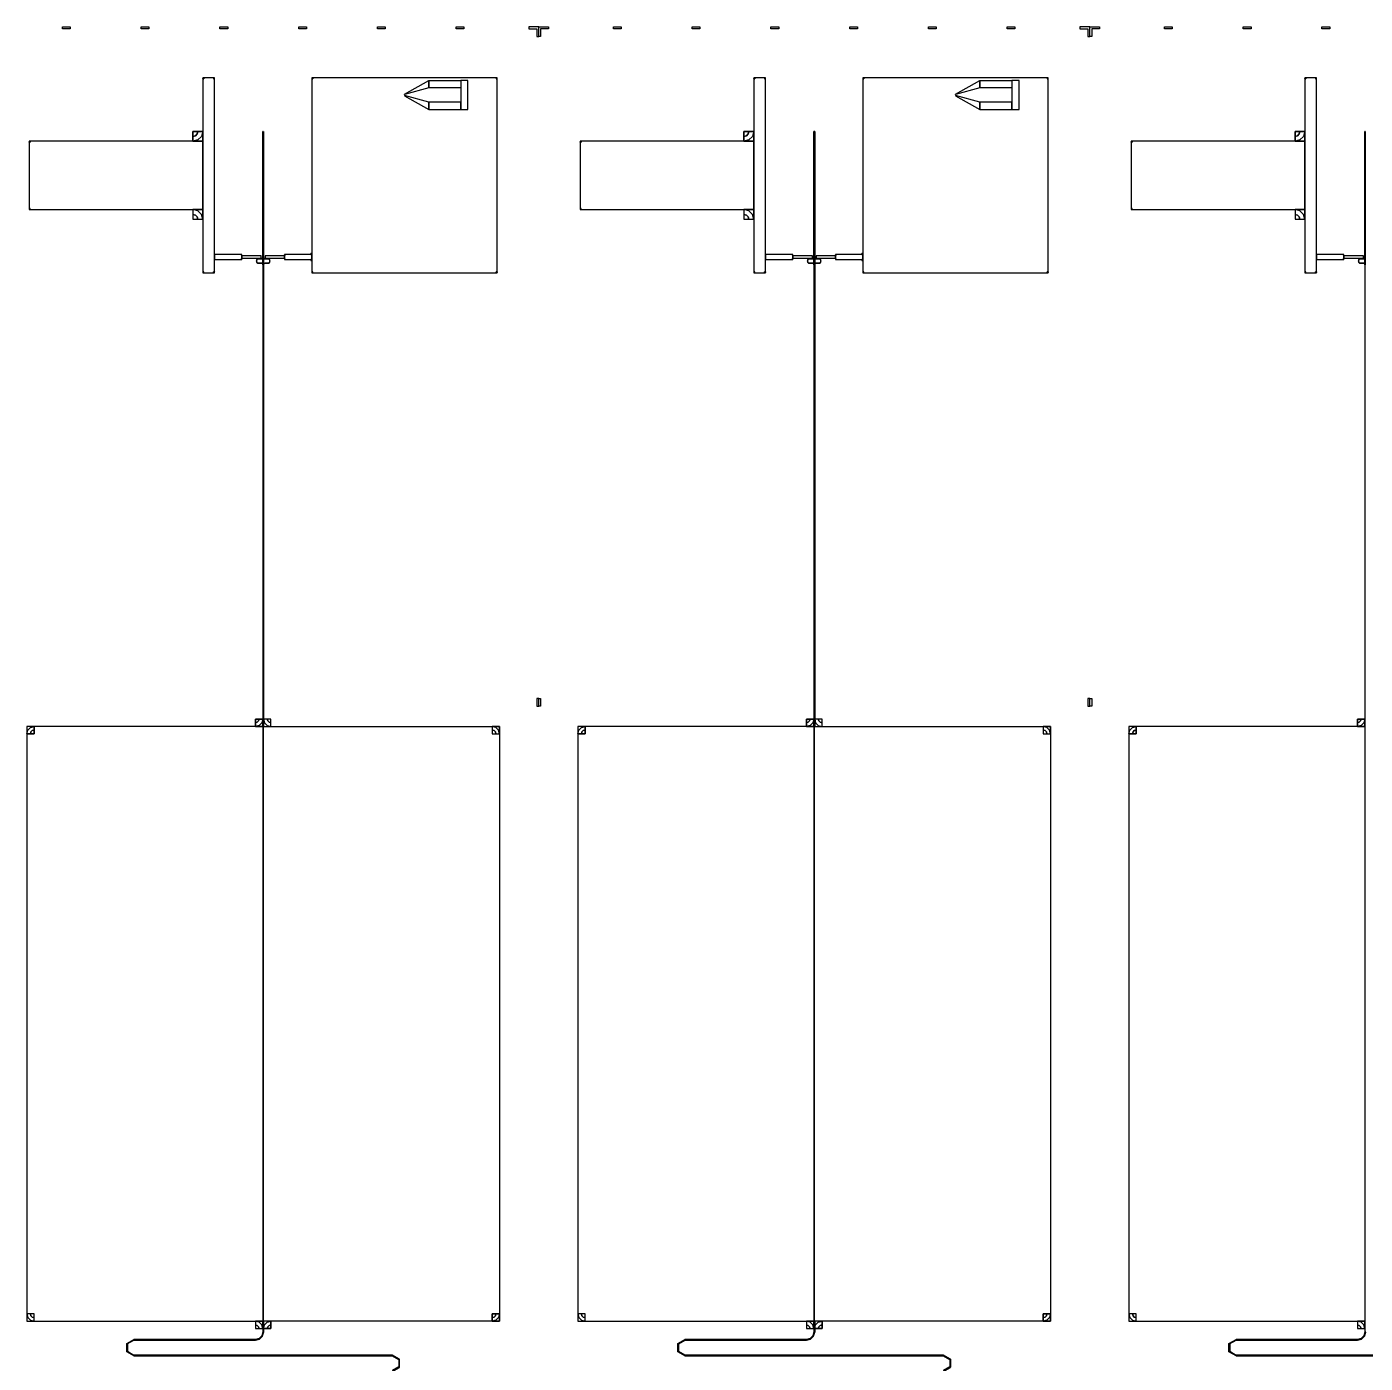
# Model space of a CAD drawing. Extents: x -50899 to 50899, y -48295 to 50898.
# Drawn here: x -13724 to 0, y 10544 to 24250 of the extents above; entities that cross this region are included whole.
import ezdxf

# ---------------------------------------------------------------- set-up
doc = ezdxf.new("R2010")
doc.units = 0

# ---------------------------------------------------------------- blocks, each defined once
blk = doc.blocks.new('C1E')
for points in [[(667, 48400), (747, 48400), (747, 48380), (667, 48380), (667, 48400)], [(1474, 48400), (1554, 48400), (1554, 48380), (1474, 48380), (1474, 48400)], [(2281, 48400), (2361, 48400), (2361, 48380), (2281, 48380), (2281, 48400)], [(3089, 48400), (3169, 48400), (3169, 48380), (3089, 48380), (3089, 48400)], [(3896, 48400), (3976, 48400), (3976, 48380), (3896, 48380), (3896, 48400)], [(4703, 48400), (4783, 48400), (4783, 48380), (4703, 48380), (4703, 48400)], [(5550, 48400), (5450, 48400), (5450, 48380), (5530, 48380), (5530, 48300), (5550, 48300), (5550, 48400)], [(2225, 47876), (2105, 47876), (2105, 45876), (2225, 45876), (2225, 47876)], [(2105, 47876), (2105, 47866), (2115, 47866), (2115, 47876), (2105, 47876)], [(2105, 47866), (2106, 47871), (2110, 47875), (2115, 47876), (2115, 47871), (2112, 47870), (2111, 47868), (2110, 47866), (2105, 47866)], [(2110, 47866), (2111, 47868), (2112, 47870), (2115, 47871), (2115, 47866), (2115, 47866), (2115, 47866), (2115, 47866), (2110, 47866)], [(2215, 47876), (2215, 47866), (2225, 47866), (2225, 47876), (2215, 47876)], [(2225, 47866), (2224, 47871), (2220, 47875), (2215, 47876), (2215, 47871), (2218, 47870), (2219, 47868), (2220, 47866), (2225, 47866)], [(2220, 47866), (2219, 47868), (2218, 47870), (2215, 47871), (2215, 47866), (2215, 47866), (2215, 47866), (2215, 47866), (2220, 47866)], [(3225, 45876), (5125, 45876), (5125, 47876), (3225, 47876), (3225, 45876)], [(3225, 47876), (3225, 47866), (3235, 47866), (3235, 47876), (3225, 47876)], [(3225, 47866), (3226, 47871), (3230, 47875), (3235, 47876), (3235, 47871), (3232, 47870), (3231, 47868), (3230, 47866), (3225, 47866)], [(3230, 47866), (3231, 47868), (3232, 47870), (3235, 47871), (3235, 47866), (3235, 47866), (3235, 47866), (3235, 47866), (3230, 47866)], [(4425, 47775), (4175, 47705), (4175, 47710), (4425, 47850), (4425, 47775)], [(4425, 47775), (4175, 47705), (4175, 47710), (4425, 47850), (4425, 47775)], [(4750, 47775), (4425, 47775), (4425, 47850), (4750, 47850), (4750, 47775)], [(4750, 47775), (4425, 47775), (4425, 47850), (4750, 47850), (4750, 47775)], [(4825, 47850), (4750, 47850), (4750, 47550), (4825, 47550), (4825, 47850)], [(4825, 47850), (4750, 47850), (4750, 47550), (4825, 47550), (4825, 47850)], [(5115, 47876), (5115, 47866), (5125, 47866), (5125, 47876), (5115, 47876)], [(5125, 47866), (5124, 47871), (5120, 47875), (5115, 47876), (5115, 47871), (5118, 47870), (5119, 47868), (5120, 47866), (5125, 47866)], [(5120, 47866), (5119, 47868), (5118, 47870), (5115, 47871), (5115, 47866), (5115, 47866), (5115, 47866), (5115, 47866), (5120, 47866)], [(4425, 47625), (4175, 47695), (4175, 47690), (4425, 47550), (4425, 47625)], [(4425, 47625), (4175, 47695), (4175, 47690), (4425, 47550), (4425, 47625)], [(4750, 47625), (4425, 47625), (4425, 47550), (4750, 47550), (4750, 47625)], [(4750, 47625), (4425, 47625), (4425, 47550), (4750, 47550), (4750, 47625)], [(2105, 47226), (325, 47226), (325, 46526), (2105, 46526), (2105, 47226)], [(325, 47226), (325, 47216), (335, 47216), (335, 47226), (325, 47226)], [(325, 47216), (326, 47221), (330, 47225), (335, 47226), (335, 47221), (332, 47220), (331, 47218), (330, 47216), (325, 47216)], [(330, 47216), (331, 47218), (332, 47220), (335, 47221), (335, 47216), (335, 47216), (335, 47216), (335, 47216), (330, 47216)], [(2105, 47226), (2105, 47326), (2005, 47326), (2005, 47226), (2105, 47226)], [(2105, 47326), (2092, 47276), (2055, 47239), (2005, 47226), (2005, 47276), (2030, 47283), (2048, 47301), (2055, 47326), (2105, 47326)], [(2055, 47326), (2048, 47301), (2030, 47283), (2005, 47276), (2005, 47326), (2005, 47326), (2005, 47326), (2005, 47326), (2055, 47326)], [(2724, 41225), (2724, 47325), (2721, 47325), (2721, 41225), (2724, 41225)], [(2724, 47325), (2724, 45960), (2721, 45960), (2721, 47325), (2724, 47325)], [(2727, 41225), (2727, 47325), (2730, 47325), (2730, 41225), (2727, 41225)], [(2727, 47325), (2727, 45960), (2730, 45960), (2730, 47325), (2727, 47325)], [(335, 46526), (335, 46536), (325, 46536), (325, 46526), (335, 46526)], [(325, 46536), (326, 46531), (330, 46527), (335, 46526), (335, 46531), (332, 46532), (331, 46534), (330, 46536), (325, 46536)], [(330, 46536), (331, 46534), (332, 46532), (335, 46531), (335, 46536), (335, 46536), (335, 46536), (335, 46536), (330, 46536)], [(2005, 46526), (2005, 46426), (2105, 46426), (2105, 46526), (2005, 46526)], [(2105, 46426), (2092, 46476), (2055, 46513), (2005, 46526), (2005, 46476), (2030, 46469), (2048, 46451), (2055, 46426), (2105, 46426)], [(2055, 46426), (2048, 46451), (2030, 46469), (2005, 46476), (2005, 46426), (2005, 46426), (2005, 46426), (2005, 46426), (2055, 46426)], [(2230, 46064), (2230, 46069), (2225, 46069), (2225, 46064), (2230, 46064)], [(2225, 46069), (2226, 46066), (2228, 46065), (2230, 46064), (2230, 46066), (2229, 46067), (2228, 46068), (2228, 46069), (2225, 46069)], [(2506, 46064), (2225, 46064), (2225, 46014), (2506, 46014), (2506, 46064)], [(2225, 46014), (2225, 46009), (2230, 46009), (2230, 46014), (2225, 46014)], [(2225, 46009), (2226, 46012), (2228, 46013), (2230, 46014), (2230, 46012), (2229, 46011), (2228, 46010), (2228, 46009), (2225, 46009)], [(2228, 46069), (2228, 46068), (2229, 46067), (2230, 46066), (2230, 46069), (2230, 46069), (2230, 46069), (2230, 46069), (2228, 46069)], [(2228, 46009), (2228, 46010), (2229, 46011), (2230, 46012), (2230, 46009), (2230, 46009), (2230, 46009), (2230, 46009), (2228, 46009)], [(2500, 46064), (2500, 46059), (2506, 46059), (2506, 46064), (2500, 46064)], [(2506, 46059), (2505, 46062), (2503, 46063), (2500, 46064), (2500, 46062), (2502, 46061), (2503, 46060), (2503, 46059), (2506, 46059)], [(2503, 46059), (2503, 46060), (2502, 46061), (2500, 46062), (2500, 46059), (2500, 46059), (2500, 46059), (2500, 46059), (2503, 46059)], [(2506, 46014), (2506, 46019), (2500, 46019), (2500, 46014), (2506, 46014)], [(2506, 46019), (2505, 46016), (2503, 46015), (2500, 46014), (2500, 46016), (2502, 46017), (2503, 46018), (2503, 46019), (2506, 46019)], [(2503, 46019), (2503, 46018), (2502, 46017), (2500, 46016), (2500, 46019), (2500, 46019), (2500, 46019), (2500, 46019), (2503, 46019)], [(2510, 46050), (2510, 46055), (2506, 46055), (2506, 46050), (2510, 46050)], [(2506, 46055), (2506, 46052), (2508, 46051), (2510, 46050), (2510, 46052), (2509, 46053), (2508, 46054), (2508, 46055), (2506, 46055)], [(2706, 46050), (2506, 46050), (2506, 46028), (2706, 46028), (2706, 46050)], [(2506, 46028), (2506, 46023), (2510, 46023), (2510, 46028), (2506, 46028)], [(2506, 46023), (2506, 46026), (2508, 46027), (2510, 46028), (2510, 46026), (2509, 46025), (2508, 46024), (2508, 46023), (2506, 46023)], [(2508, 46055), (2508, 46054), (2509, 46053), (2510, 46052), (2510, 46055), (2510, 46055), (2510, 46055), (2510, 46055), (2508, 46055)], [(2508, 46023), (2508, 46024), (2509, 46025), (2510, 46026), (2510, 46023), (2510, 46023), (2510, 46023), (2510, 46023), (2508, 46023)], [(2657, 46005), (2659, 46014), (2665, 46020), (2674, 46022), (2674, 46020), (2666, 46018), (2661, 46013), (2659, 46005), (2657, 46005)], [(2660, 45990), (2660, 46005), (2657, 46005), (2657, 45990), (2660, 45990)], [(2674, 45974), (2665, 45976), (2659, 45982), (2657, 45990), (2659, 45990), (2661, 45983), (2666, 45977), (2674, 45975), (2674, 45974)], [(2659, 46005), (2661, 46013), (2666, 46018), (2674, 46020), (2674, 46019), (2667, 46017), (2662, 46012), (2660, 46005), (2659, 46005)], [(2674, 45975), (2666, 45977), (2661, 45983), (2659, 45990), (2660, 45990), (2662, 45984), (2667, 45979), (2674, 45977), (2674, 45975)], [(2674, 46019), (2725, 46019), (2725, 46022), (2674, 46022), (2674, 46019)], [(2707, 45977), (2674, 45977), (2674, 45974), (2707, 45974), (2707, 45977)], [(2724, 45960), (2721, 45969), (2715, 45975), (2707, 45977), (2707, 45975), (2715, 45973), (2720, 45968), (2722, 45960), (2724, 45960)], [(2722, 45960), (2720, 45968), (2715, 45973), (2707, 45975), (2707, 45974), (2714, 45972), (2719, 45967), (2721, 45960), (2722, 45960)], [(2725, 46019), (2777, 46019), (2777, 46022), (2725, 46022), (2725, 46019)], [(2727, 45960), (2729, 45969), (2735, 45975), (2743, 45977), (2743, 45975), (2736, 45973), (2730, 45968), (2728, 45960), (2727, 45960)], [(2728, 45960), (2730, 45968), (2736, 45973), (2743, 45975), (2743, 45974), (2736, 45972), (2731, 45967), (2730, 45960), (2728, 45960)], [(2743, 45974), (2777, 45974), (2777, 45977), (2743, 45977), (2743, 45974)], [(2744, 46028), (2944, 46028), (2944, 46050), (2744, 46050), (2744, 46028)], [(2793, 46005), (2791, 46014), (2785, 46020), (2777, 46022), (2777, 46020), (2784, 46018), (2789, 46013), (2792, 46005), (2793, 46005)], [(2792, 46005), (2789, 46013), (2784, 46018), (2777, 46020), (2777, 46019), (2783, 46017), (2788, 46012), (2790, 46005), (2792, 46005)], [(2777, 45974), (2785, 45976), (2791, 45982), (2793, 45990), (2792, 45990), (2789, 45983), (2784, 45977), (2777, 45975), (2777, 45974)], [(2777, 45975), (2784, 45977), (2789, 45983), (2792, 45990), (2790, 45990), (2788, 45984), (2783, 45979), (2777, 45977), (2777, 45975)], [(2793, 45990), (2793, 46005), (2790, 46005), (2790, 45990), (2793, 45990)], [(2944, 46050), (2944, 46055), (2940, 46055), (2940, 46050), (2944, 46050)], [(2944, 46055), (2944, 46052), (2942, 46051), (2940, 46050), (2940, 46052), (2941, 46053), (2942, 46054), (2942, 46055), (2944, 46055)], [(2942, 46055), (2942, 46054), (2941, 46053), (2940, 46052), (2940, 46055), (2940, 46055), (2940, 46055), (2940, 46055), (2942, 46055)], [(2940, 46028), (2940, 46023), (2944, 46023), (2944, 46028), (2940, 46028)], [(2944, 46023), (2944, 46026), (2942, 46027), (2940, 46028), (2940, 46026), (2941, 46025), (2942, 46024), (2942, 46023), (2944, 46023)], [(2942, 46023), (2942, 46024), (2941, 46025), (2940, 46026), (2940, 46023), (2940, 46023), (2940, 46023), (2940, 46023), (2942, 46023)], [(2944, 46014), (3225, 46014), (3225, 46064), (2944, 46064), (2944, 46014)], [(2944, 46064), (2944, 46059), (2950, 46059), (2950, 46064), (2944, 46064)], [(2944, 46059), (2945, 46062), (2947, 46063), (2950, 46064), (2950, 46062), (2948, 46061), (2947, 46060), (2947, 46059), (2944, 46059)], [(2950, 46014), (2950, 46019), (2944, 46019), (2944, 46014), (2950, 46014)], [(2944, 46019), (2945, 46016), (2947, 46015), (2950, 46014), (2950, 46016), (2948, 46017), (2947, 46018), (2947, 46019), (2944, 46019)], [(2947, 46059), (2947, 46060), (2948, 46061), (2950, 46062), (2950, 46059), (2950, 46059), (2950, 46059), (2950, 46059), (2947, 46059)], [(2947, 46019), (2947, 46018), (2948, 46017), (2950, 46016), (2950, 46019), (2950, 46019), (2950, 46019), (2950, 46019), (2947, 46019)], [(3225, 46064), (3225, 46074), (3215, 46074), (3215, 46064), (3225, 46064)], [(3225, 46074), (3224, 46069), (3220, 46065), (3215, 46064), (3215, 46069), (3218, 46070), (3219, 46072), (3220, 46074), (3225, 46074)], [(3220, 46074), (3219, 46072), (3218, 46070), (3215, 46069), (3215, 46074), (3215, 46074), (3215, 46074), (3215, 46074), (3220, 46074)], [(3215, 46014), (3215, 46004), (3225, 46004), (3225, 46014), (3215, 46014)], [(3225, 46004), (3224, 46009), (3220, 46013), (3215, 46014), (3215, 46009), (3218, 46008), (3219, 46006), (3220, 46004), (3225, 46004)], [(3220, 46004), (3219, 46006), (3218, 46008), (3215, 46009), (3215, 46004), (3215, 46004), (3215, 46004), (3215, 46004), (3220, 46004)], [(2115, 45876), (2115, 45886), (2105, 45886), (2105, 45876), (2115, 45876)], [(2105, 45886), (2106, 45881), (2110, 45877), (2115, 45876), (2115, 45881), (2112, 45882), (2111, 45884), (2110, 45886), (2105, 45886)], [(2110, 45886), (2111, 45884), (2112, 45882), (2115, 45881), (2115, 45886), (2115, 45886), (2115, 45886), (2115, 45886), (2110, 45886)], [(2225, 45876), (2225, 45886), (2215, 45886), (2215, 45876), (2225, 45876)], [(2225, 45886), (2224, 45881), (2220, 45877), (2215, 45876), (2215, 45881), (2218, 45882), (2219, 45884), (2220, 45886), (2225, 45886)], [(2220, 45886), (2219, 45884), (2218, 45882), (2215, 45881), (2215, 45886), (2215, 45886), (2215, 45886), (2215, 45886), (2220, 45886)], [(3235, 45876), (3235, 45886), (3225, 45886), (3225, 45876), (3235, 45876)], [(3225, 45886), (3226, 45881), (3230, 45877), (3235, 45876), (3235, 45881), (3232, 45882), (3231, 45884), (3230, 45886), (3225, 45886)], [(3230, 45886), (3231, 45884), (3232, 45882), (3235, 45881), (3235, 45886), (3235, 45886), (3235, 45886), (3235, 45886), (3230, 45886)], [(5125, 45876), (5125, 45886), (5115, 45886), (5115, 45876), (5125, 45876)], [(5125, 45886), (5124, 45881), (5120, 45877), (5115, 45876), (5115, 45881), (5118, 45882), (5119, 45884), (5120, 45886), (5125, 45886)], [(5120, 45886), (5119, 45884), (5118, 45882), (5115, 45881), (5115, 45886), (5115, 45886), (5115, 45886), (5115, 45886), (5120, 45886)], [(5550, 41431), (5550, 41511), (5530, 41511), (5530, 41431), (5550, 41431)], [(2724, 35125), (2724, 41225), (301, 41225), (301, 35125), (2724, 35125)], [(301, 41225), (301, 41150), (376, 41150), (376, 41225), (301, 41225)], [(301, 41150), (311, 41187), (339, 41215), (376, 41225), (376, 41187), (357, 41182), (344, 41168), (339, 41150), (301, 41150)], [(339, 41150), (344, 41168), (357, 41182), (376, 41187), (376, 41150), (376, 41150), (376, 41150), (376, 41150), (339, 41150)], [(2721, 41225), (2721, 41300), (2646, 41300), (2646, 41225), (2721, 41225)], [(2721, 41300), (2710, 41262), (2683, 41235), (2646, 41225), (2646, 41262), (2664, 41267), (2678, 41281), (2683, 41300), (2721, 41300)], [(2683, 41300), (2678, 41281), (2664, 41267), (2646, 41262), (2646, 41300), (2646, 41300), (2646, 41300), (2646, 41300), (2683, 41300)], [(2727, 35125), (2727, 41225), (5149, 41225), (5149, 35125), (2727, 35125)], [(2805, 41225), (2805, 41300), (2730, 41300), (2730, 41225), (2805, 41225)], [(2730, 41300), (2740, 41262), (2767, 41235), (2805, 41225), (2805, 41262), (2786, 41267), (2772, 41281), (2767, 41300), (2730, 41300)], [(2767, 41300), (2772, 41281), (2786, 41267), (2805, 41262), (2805, 41300), (2805, 41300), (2805, 41300), (2805, 41300), (2767, 41300)], [(5074, 41225), (5074, 41150), (5149, 41150), (5149, 41225), (5074, 41225)], [(5149, 41150), (5139, 41187), (5112, 41215), (5074, 41225), (5074, 41187), (5093, 41182), (5106, 41168), (5112, 41150), (5149, 41150)], [(5112, 41150), (5106, 41168), (5093, 41182), (5074, 41187), (5074, 41150), (5074, 41150), (5074, 41150), (5074, 41150), (5112, 41150)], [(376, 35125), (376, 35200), (301, 35200), (301, 35125), (376, 35125)], [(301, 35200), (311, 35162), (339, 35135), (376, 35125), (376, 35162), (357, 35167), (344, 35181), (339, 35200), (301, 35200)], [(339, 35200), (344, 35181), (357, 35167), (376, 35162), (376, 35200), (376, 35200), (376, 35200), (376, 35200), (339, 35200)], [(5149, 35125), (5149, 35200), (5074, 35200), (5074, 35125), (5149, 35125)], [(5149, 35200), (5139, 35162), (5112, 35135), (5074, 35125), (5074, 35162), (5093, 35167), (5106, 35181), (5112, 35200), (5149, 35200)], [(5112, 35200), (5106, 35181), (5093, 35167), (5074, 35162), (5074, 35200), (5074, 35200), (5074, 35200), (5074, 35200), (5112, 35200)], [(2645, 34929), (2687, 34941), (2718, 34971), (2730, 35014), (2727, 35014), (2716, 34973), (2686, 34943), (2645, 34932), (2645, 34929)], [(2645, 34935), (2684, 34946), (2713, 34974), (2724, 35014), (2721, 35014), (2710, 34976), (2683, 34948), (2645, 34938), (2645, 34935)], [(2646, 35125), (2646, 35050), (2721, 35050), (2721, 35125), (2646, 35125)], [(2721, 35050), (2710, 35087), (2683, 35115), (2646, 35125), (2646, 35087), (2664, 35082), (2678, 35068), (2683, 35050), (2721, 35050)], [(2683, 35050), (2678, 35068), (2664, 35082), (2646, 35087), (2646, 35050), (2646, 35050), (2646, 35050), (2646, 35050), (2683, 35050)], [(2724, 35014), (2724, 35125), (2721, 35125), (2721, 35014), (2724, 35014)], [(2727, 35014), (2727, 35125), (2730, 35125), (2730, 35014), (2727, 35014)], [(2730, 35125), (2730, 35050), (2805, 35050), (2805, 35125), (2730, 35125)], [(2730, 35050), (2740, 35087), (2767, 35115), (2805, 35125), (2805, 35087), (2786, 35082), (2772, 35068), (2767, 35050), (2730, 35050)], [(2767, 35050), (2772, 35068), (2786, 35082), (2805, 35087), (2805, 35050), (2805, 35050), (2805, 35050), (2805, 35050), (2767, 35050)], [(1400, 34769), (1327, 34811), (1327, 34896), (1400, 34938), (1400, 34935), (1329, 34894), (1329, 34813), (1400, 34772), (1400, 34769)], [(1400, 34775), (1332, 34814), (1332, 34893), (1400, 34932), (1400, 34929), (1335, 34891), (1335, 34816), (1400, 34778), (1400, 34775)], [(1400, 34935), (2645, 34935), (2645, 34938), (1400, 34938), (1400, 34935)], [(1400, 34932), (2645, 34932), (2645, 34929), (1400, 34929), (1400, 34932)], [(4050, 34775), (1400, 34775), (1400, 34778), (4050, 34778), (4050, 34775)], [(4050, 34772), (1400, 34772), (1400, 34769), (4050, 34769), (4050, 34772)], [(4050, 34609), (4123, 34651), (4123, 34736), (4050, 34778), (4050, 34775), (4121, 34734), (4121, 34653), (4050, 34612), (4050, 34609)], [(4050, 34615), (4118, 34654), (4118, 34733), (4050, 34772), (4050, 34769), (4115, 34731), (4115, 34656), (4050, 34618), (4050, 34615)]]:
    blk.add_lwpolyline(points)
blk = doc.blocks.new('C1F')
for points in [[(-100, 48400), (0, 48400), (0, 48380), (-80, 48380), (-80, 48300), (-100, 48300), (-100, 48400)], [(667, 48400), (747, 48400), (747, 48380), (667, 48380), (667, 48400)], [(1474, 48400), (1554, 48400), (1554, 48380), (1474, 48380), (1474, 48400)], [(2281, 48400), (2361, 48400), (2361, 48380), (2281, 48380), (2281, 48400)], [(3089, 48400), (3169, 48400), (3169, 48380), (3089, 48380), (3089, 48400)], [(3896, 48400), (3976, 48400), (3976, 48380), (3896, 48380), (3896, 48400)], [(4703, 48400), (4783, 48400), (4783, 48380), (4703, 48380), (4703, 48400)], [(5550, 48400), (5450, 48400), (5450, 48380), (5530, 48380), (5530, 48300), (5550, 48300), (5550, 48400)], [(2225, 47876), (2105, 47876), (2105, 45876), (2225, 45876), (2225, 47876)], [(2105, 47876), (2105, 47866), (2115, 47866), (2115, 47876), (2105, 47876)], [(2105, 47866), (2106, 47871), (2110, 47875), (2115, 47876), (2115, 47871), (2112, 47870), (2111, 47868), (2110, 47866), (2105, 47866)], [(2110, 47866), (2111, 47868), (2112, 47870), (2115, 47871), (2115, 47866), (2115, 47866), (2115, 47866), (2115, 47866), (2110, 47866)], [(2215, 47876), (2215, 47866), (2225, 47866), (2225, 47876), (2215, 47876)], [(2225, 47866), (2224, 47871), (2220, 47875), (2215, 47876), (2215, 47871), (2218, 47870), (2219, 47868), (2220, 47866), (2225, 47866)], [(2220, 47866), (2219, 47868), (2218, 47870), (2215, 47871), (2215, 47866), (2215, 47866), (2215, 47866), (2215, 47866), (2220, 47866)], [(3225, 45876), (5125, 45876), (5125, 47876), (3225, 47876), (3225, 45876)], [(3225, 47876), (3225, 47866), (3235, 47866), (3235, 47876), (3225, 47876)], [(3225, 47866), (3226, 47871), (3230, 47875), (3235, 47876), (3235, 47871), (3232, 47870), (3231, 47868), (3230, 47866), (3225, 47866)], [(3230, 47866), (3231, 47868), (3232, 47870), (3235, 47871), (3235, 47866), (3235, 47866), (3235, 47866), (3235, 47866), (3230, 47866)], [(4425, 47775), (4175, 47705), (4175, 47710), (4425, 47850), (4425, 47775)], [(4425, 47775), (4175, 47705), (4175, 47710), (4425, 47850), (4425, 47775)], [(4750, 47775), (4425, 47775), (4425, 47850), (4750, 47850), (4750, 47775)], [(4750, 47775), (4425, 47775), (4425, 47850), (4750, 47850), (4750, 47775)], [(4825, 47850), (4750, 47850), (4750, 47550), (4825, 47550), (4825, 47850)], [(4825, 47850), (4750, 47850), (4750, 47550), (4825, 47550), (4825, 47850)], [(5115, 47876), (5115, 47866), (5125, 47866), (5125, 47876), (5115, 47876)], [(5125, 47866), (5124, 47871), (5120, 47875), (5115, 47876), (5115, 47871), (5118, 47870), (5119, 47868), (5120, 47866), (5125, 47866)], [(5120, 47866), (5119, 47868), (5118, 47870), (5115, 47871), (5115, 47866), (5115, 47866), (5115, 47866), (5115, 47866), (5120, 47866)], [(4425, 47625), (4175, 47695), (4175, 47690), (4425, 47550), (4425, 47625)], [(4425, 47625), (4175, 47695), (4175, 47690), (4425, 47550), (4425, 47625)], [(4750, 47625), (4425, 47625), (4425, 47550), (4750, 47550), (4750, 47625)], [(4750, 47625), (4425, 47625), (4425, 47550), (4750, 47550), (4750, 47625)], [(2105, 47226), (325, 47226), (325, 46526), (2105, 46526), (2105, 47226)], [(325, 47226), (325, 47216), (335, 47216), (335, 47226), (325, 47226)], [(325, 47216), (326, 47221), (330, 47225), (335, 47226), (335, 47221), (332, 47220), (331, 47218), (330, 47216), (325, 47216)], [(330, 47216), (331, 47218), (332, 47220), (335, 47221), (335, 47216), (335, 47216), (335, 47216), (335, 47216), (330, 47216)], [(2105, 47226), (2105, 47326), (2005, 47326), (2005, 47226), (2105, 47226)], [(2105, 47326), (2092, 47276), (2055, 47239), (2005, 47226), (2005, 47276), (2030, 47283), (2048, 47301), (2055, 47326), (2105, 47326)], [(2055, 47326), (2048, 47301), (2030, 47283), (2005, 47276), (2005, 47326), (2005, 47326), (2005, 47326), (2005, 47326), (2055, 47326)], [(2724, 41225), (2724, 47325), (2721, 47325), (2721, 41225), (2724, 41225)], [(2724, 47325), (2724, 45960), (2721, 45960), (2721, 47325), (2724, 47325)], [(2727, 41225), (2727, 47325), (2730, 47325), (2730, 41225), (2727, 41225)], [(2727, 47325), (2727, 45960), (2730, 45960), (2730, 47325), (2727, 47325)], [(335, 46526), (335, 46536), (325, 46536), (325, 46526), (335, 46526)], [(325, 46536), (326, 46531), (330, 46527), (335, 46526), (335, 46531), (332, 46532), (331, 46534), (330, 46536), (325, 46536)], [(330, 46536), (331, 46534), (332, 46532), (335, 46531), (335, 46536), (335, 46536), (335, 46536), (335, 46536), (330, 46536)], [(2005, 46526), (2005, 46426), (2105, 46426), (2105, 46526), (2005, 46526)], [(2105, 46426), (2092, 46476), (2055, 46513), (2005, 46526), (2005, 46476), (2030, 46469), (2048, 46451), (2055, 46426), (2105, 46426)], [(2055, 46426), (2048, 46451), (2030, 46469), (2005, 46476), (2005, 46426), (2005, 46426), (2005, 46426), (2005, 46426), (2055, 46426)], [(2230, 46064), (2230, 46069), (2225, 46069), (2225, 46064), (2230, 46064)], [(2225, 46069), (2226, 46066), (2228, 46065), (2230, 46064), (2230, 46066), (2229, 46067), (2228, 46068), (2228, 46069), (2225, 46069)], [(2506, 46064), (2225, 46064), (2225, 46014), (2506, 46014), (2506, 46064)], [(2225, 46014), (2225, 46009), (2230, 46009), (2230, 46014), (2225, 46014)], [(2225, 46009), (2226, 46012), (2228, 46013), (2230, 46014), (2230, 46012), (2229, 46011), (2228, 46010), (2228, 46009), (2225, 46009)], [(2228, 46069), (2228, 46068), (2229, 46067), (2230, 46066), (2230, 46069), (2230, 46069), (2230, 46069), (2230, 46069), (2228, 46069)], [(2228, 46009), (2228, 46010), (2229, 46011), (2230, 46012), (2230, 46009), (2230, 46009), (2230, 46009), (2230, 46009), (2228, 46009)], [(2500, 46064), (2500, 46059), (2506, 46059), (2506, 46064), (2500, 46064)], [(2506, 46059), (2505, 46062), (2503, 46063), (2500, 46064), (2500, 46062), (2502, 46061), (2503, 46060), (2503, 46059), (2506, 46059)], [(2503, 46059), (2503, 46060), (2502, 46061), (2500, 46062), (2500, 46059), (2500, 46059), (2500, 46059), (2500, 46059), (2503, 46059)], [(2506, 46014), (2506, 46019), (2500, 46019), (2500, 46014), (2506, 46014)], [(2506, 46019), (2505, 46016), (2503, 46015), (2500, 46014), (2500, 46016), (2502, 46017), (2503, 46018), (2503, 46019), (2506, 46019)], [(2503, 46019), (2503, 46018), (2502, 46017), (2500, 46016), (2500, 46019), (2500, 46019), (2500, 46019), (2500, 46019), (2503, 46019)], [(2510, 46050), (2510, 46055), (2506, 46055), (2506, 46050), (2510, 46050)], [(2506, 46055), (2506, 46052), (2508, 46051), (2510, 46050), (2510, 46052), (2509, 46053), (2508, 46054), (2508, 46055), (2506, 46055)], [(2706, 46050), (2506, 46050), (2506, 46028), (2706, 46028), (2706, 46050)], [(2506, 46028), (2506, 46023), (2510, 46023), (2510, 46028), (2506, 46028)], [(2506, 46023), (2506, 46026), (2508, 46027), (2510, 46028), (2510, 46026), (2509, 46025), (2508, 46024), (2508, 46023), (2506, 46023)], [(2508, 46055), (2508, 46054), (2509, 46053), (2510, 46052), (2510, 46055), (2510, 46055), (2510, 46055), (2510, 46055), (2508, 46055)], [(2508, 46023), (2508, 46024), (2509, 46025), (2510, 46026), (2510, 46023), (2510, 46023), (2510, 46023), (2510, 46023), (2508, 46023)], [(2657, 46005), (2659, 46014), (2665, 46020), (2674, 46022), (2674, 46020), (2666, 46018), (2661, 46013), (2659, 46005), (2657, 46005)], [(2660, 45990), (2660, 46005), (2657, 46005), (2657, 45990), (2660, 45990)], [(2674, 45974), (2665, 45976), (2659, 45982), (2657, 45990), (2659, 45990), (2661, 45983), (2666, 45977), (2674, 45975), (2674, 45974)], [(2659, 46005), (2661, 46013), (2666, 46018), (2674, 46020), (2674, 46019), (2667, 46017), (2662, 46012), (2660, 46005), (2659, 46005)], [(2674, 45975), (2666, 45977), (2661, 45983), (2659, 45990), (2660, 45990), (2662, 45984), (2667, 45979), (2674, 45977), (2674, 45975)], [(2674, 46019), (2725, 46019), (2725, 46022), (2674, 46022), (2674, 46019)], [(2707, 45977), (2674, 45977), (2674, 45974), (2707, 45974), (2707, 45977)], [(2724, 45960), (2721, 45969), (2715, 45975), (2707, 45977), (2707, 45975), (2715, 45973), (2720, 45968), (2722, 45960), (2724, 45960)], [(2722, 45960), (2720, 45968), (2715, 45973), (2707, 45975), (2707, 45974), (2714, 45972), (2719, 45967), (2721, 45960), (2722, 45960)], [(2725, 46019), (2777, 46019), (2777, 46022), (2725, 46022), (2725, 46019)], [(2727, 45960), (2729, 45969), (2735, 45975), (2743, 45977), (2743, 45975), (2736, 45973), (2730, 45968), (2728, 45960), (2727, 45960)], [(2728, 45960), (2730, 45968), (2736, 45973), (2743, 45975), (2743, 45974), (2736, 45972), (2731, 45967), (2730, 45960), (2728, 45960)], [(2743, 45974), (2777, 45974), (2777, 45977), (2743, 45977), (2743, 45974)], [(2744, 46028), (2944, 46028), (2944, 46050), (2744, 46050), (2744, 46028)], [(2793, 46005), (2791, 46014), (2785, 46020), (2777, 46022), (2777, 46020), (2784, 46018), (2789, 46013), (2792, 46005), (2793, 46005)], [(2792, 46005), (2789, 46013), (2784, 46018), (2777, 46020), (2777, 46019), (2783, 46017), (2788, 46012), (2790, 46005), (2792, 46005)], [(2777, 45974), (2785, 45976), (2791, 45982), (2793, 45990), (2792, 45990), (2789, 45983), (2784, 45977), (2777, 45975), (2777, 45974)], [(2777, 45975), (2784, 45977), (2789, 45983), (2792, 45990), (2790, 45990), (2788, 45984), (2783, 45979), (2777, 45977), (2777, 45975)], [(2793, 45990), (2793, 46005), (2790, 46005), (2790, 45990), (2793, 45990)], [(2944, 46050), (2944, 46055), (2940, 46055), (2940, 46050), (2944, 46050)], [(2944, 46055), (2944, 46052), (2942, 46051), (2940, 46050), (2940, 46052), (2941, 46053), (2942, 46054), (2942, 46055), (2944, 46055)], [(2942, 46055), (2942, 46054), (2941, 46053), (2940, 46052), (2940, 46055), (2940, 46055), (2940, 46055), (2940, 46055), (2942, 46055)], [(2940, 46028), (2940, 46023), (2944, 46023), (2944, 46028), (2940, 46028)], [(2944, 46023), (2944, 46026), (2942, 46027), (2940, 46028), (2940, 46026), (2941, 46025), (2942, 46024), (2942, 46023), (2944, 46023)], [(2942, 46023), (2942, 46024), (2941, 46025), (2940, 46026), (2940, 46023), (2940, 46023), (2940, 46023), (2940, 46023), (2942, 46023)], [(2944, 46014), (3225, 46014), (3225, 46064), (2944, 46064), (2944, 46014)], [(2944, 46064), (2944, 46059), (2950, 46059), (2950, 46064), (2944, 46064)], [(2944, 46059), (2945, 46062), (2947, 46063), (2950, 46064), (2950, 46062), (2948, 46061), (2947, 46060), (2947, 46059), (2944, 46059)], [(2950, 46014), (2950, 46019), (2944, 46019), (2944, 46014), (2950, 46014)], [(2944, 46019), (2945, 46016), (2947, 46015), (2950, 46014), (2950, 46016), (2948, 46017), (2947, 46018), (2947, 46019), (2944, 46019)], [(2947, 46059), (2947, 46060), (2948, 46061), (2950, 46062), (2950, 46059), (2950, 46059), (2950, 46059), (2950, 46059), (2947, 46059)], [(2947, 46019), (2947, 46018), (2948, 46017), (2950, 46016), (2950, 46019), (2950, 46019), (2950, 46019), (2950, 46019), (2947, 46019)], [(3225, 46064), (3225, 46074), (3215, 46074), (3215, 46064), (3225, 46064)], [(3225, 46074), (3224, 46069), (3220, 46065), (3215, 46064), (3215, 46069), (3218, 46070), (3219, 46072), (3220, 46074), (3225, 46074)], [(3220, 46074), (3219, 46072), (3218, 46070), (3215, 46069), (3215, 46074), (3215, 46074), (3215, 46074), (3215, 46074), (3220, 46074)], [(3215, 46014), (3215, 46004), (3225, 46004), (3225, 46014), (3215, 46014)], [(3225, 46004), (3224, 46009), (3220, 46013), (3215, 46014), (3215, 46009), (3218, 46008), (3219, 46006), (3220, 46004), (3225, 46004)], [(3220, 46004), (3219, 46006), (3218, 46008), (3215, 46009), (3215, 46004), (3215, 46004), (3215, 46004), (3215, 46004), (3220, 46004)], [(2115, 45876), (2115, 45886), (2105, 45886), (2105, 45876), (2115, 45876)], [(2105, 45886), (2106, 45881), (2110, 45877), (2115, 45876), (2115, 45881), (2112, 45882), (2111, 45884), (2110, 45886), (2105, 45886)], [(2110, 45886), (2111, 45884), (2112, 45882), (2115, 45881), (2115, 45886), (2115, 45886), (2115, 45886), (2115, 45886), (2110, 45886)], [(2225, 45876), (2225, 45886), (2215, 45886), (2215, 45876), (2225, 45876)], [(2225, 45886), (2224, 45881), (2220, 45877), (2215, 45876), (2215, 45881), (2218, 45882), (2219, 45884), (2220, 45886), (2225, 45886)], [(2220, 45886), (2219, 45884), (2218, 45882), (2215, 45881), (2215, 45886), (2215, 45886), (2215, 45886), (2215, 45886), (2220, 45886)], [(3235, 45876), (3235, 45886), (3225, 45886), (3225, 45876), (3235, 45876)], [(3225, 45886), (3226, 45881), (3230, 45877), (3235, 45876), (3235, 45881), (3232, 45882), (3231, 45884), (3230, 45886), (3225, 45886)], [(3230, 45886), (3231, 45884), (3232, 45882), (3235, 45881), (3235, 45886), (3235, 45886), (3235, 45886), (3235, 45886), (3230, 45886)], [(5125, 45876), (5125, 45886), (5115, 45886), (5115, 45876), (5125, 45876)], [(5125, 45886), (5124, 45881), (5120, 45877), (5115, 45876), (5115, 45881), (5118, 45882), (5119, 45884), (5120, 45886), (5125, 45886)], [(5120, 45886), (5119, 45884), (5118, 45882), (5115, 45881), (5115, 45886), (5115, 45886), (5115, 45886), (5115, 45886), (5120, 45886)], [(-100, 41431), (-100, 41511), (-80, 41511), (-80, 41431), (-100, 41431)], [(5550, 41431), (5550, 41511), (5530, 41511), (5530, 41431), (5550, 41431)], [(2724, 35125), (2724, 41225), (301, 41225), (301, 35125), (2724, 35125)], [(301, 41225), (301, 41150), (376, 41150), (376, 41225), (301, 41225)], [(301, 41150), (311, 41187), (339, 41215), (376, 41225), (376, 41187), (357, 41182), (344, 41168), (339, 41150), (301, 41150)], [(339, 41150), (344, 41168), (357, 41182), (376, 41187), (376, 41150), (376, 41150), (376, 41150), (376, 41150), (339, 41150)], [(2721, 41225), (2721, 41300), (2646, 41300), (2646, 41225), (2721, 41225)], [(2721, 41300), (2710, 41262), (2683, 41235), (2646, 41225), (2646, 41262), (2664, 41267), (2678, 41281), (2683, 41300), (2721, 41300)], [(2683, 41300), (2678, 41281), (2664, 41267), (2646, 41262), (2646, 41300), (2646, 41300), (2646, 41300), (2646, 41300), (2683, 41300)], [(2727, 35125), (2727, 41225), (5149, 41225), (5149, 35125), (2727, 35125)], [(2805, 41225), (2805, 41300), (2730, 41300), (2730, 41225), (2805, 41225)], [(2730, 41300), (2740, 41262), (2767, 41235), (2805, 41225), (2805, 41262), (2786, 41267), (2772, 41281), (2767, 41300), (2730, 41300)], [(2767, 41300), (2772, 41281), (2786, 41267), (2805, 41262), (2805, 41300), (2805, 41300), (2805, 41300), (2805, 41300), (2767, 41300)], [(5074, 41225), (5074, 41150), (5149, 41150), (5149, 41225), (5074, 41225)], [(5149, 41150), (5139, 41187), (5112, 41215), (5074, 41225), (5074, 41187), (5093, 41182), (5106, 41168), (5112, 41150), (5149, 41150)], [(5112, 41150), (5106, 41168), (5093, 41182), (5074, 41187), (5074, 41150), (5074, 41150), (5074, 41150), (5074, 41150), (5112, 41150)], [(376, 35125), (376, 35200), (301, 35200), (301, 35125), (376, 35125)], [(301, 35200), (311, 35162), (339, 35135), (376, 35125), (376, 35162), (357, 35167), (344, 35181), (339, 35200), (301, 35200)], [(339, 35200), (344, 35181), (357, 35167), (376, 35162), (376, 35200), (376, 35200), (376, 35200), (376, 35200), (339, 35200)], [(5149, 35125), (5149, 35200), (5074, 35200), (5074, 35125), (5149, 35125)], [(5149, 35200), (5139, 35162), (5112, 35135), (5074, 35125), (5074, 35162), (5093, 35167), (5106, 35181), (5112, 35200), (5149, 35200)], [(5112, 35200), (5106, 35181), (5093, 35167), (5074, 35162), (5074, 35200), (5074, 35200), (5074, 35200), (5074, 35200), (5112, 35200)], [(2645, 34929), (2687, 34941), (2718, 34971), (2730, 35014), (2727, 35014), (2716, 34973), (2686, 34943), (2645, 34932), (2645, 34929)], [(2645, 34935), (2684, 34946), (2713, 34974), (2724, 35014), (2721, 35014), (2710, 34976), (2683, 34948), (2645, 34938), (2645, 34935)], [(2646, 35125), (2646, 35050), (2721, 35050), (2721, 35125), (2646, 35125)], [(2721, 35050), (2710, 35087), (2683, 35115), (2646, 35125), (2646, 35087), (2664, 35082), (2678, 35068), (2683, 35050), (2721, 35050)], [(2683, 35050), (2678, 35068), (2664, 35082), (2646, 35087), (2646, 35050), (2646, 35050), (2646, 35050), (2646, 35050), (2683, 35050)], [(2724, 35014), (2724, 35125), (2721, 35125), (2721, 35014), (2724, 35014)], [(2727, 35014), (2727, 35125), (2730, 35125), (2730, 35014), (2727, 35014)], [(2730, 35125), (2730, 35050), (2805, 35050), (2805, 35125), (2730, 35125)], [(2730, 35050), (2740, 35087), (2767, 35115), (2805, 35125), (2805, 35087), (2786, 35082), (2772, 35068), (2767, 35050), (2730, 35050)], [(2767, 35050), (2772, 35068), (2786, 35082), (2805, 35087), (2805, 35050), (2805, 35050), (2805, 35050), (2805, 35050), (2767, 35050)], [(1400, 34769), (1327, 34811), (1327, 34896), (1400, 34938), (1400, 34935), (1329, 34894), (1329, 34813), (1400, 34772), (1400, 34769)], [(1400, 34775), (1332, 34814), (1332, 34893), (1400, 34932), (1400, 34929), (1335, 34891), (1335, 34816), (1400, 34778), (1400, 34775)], [(1400, 34935), (2645, 34935), (2645, 34938), (1400, 34938), (1400, 34935)], [(1400, 34932), (2645, 34932), (2645, 34929), (1400, 34929), (1400, 34932)], [(4050, 34775), (1400, 34775), (1400, 34778), (4050, 34778), (4050, 34775)], [(4050, 34772), (1400, 34772), (1400, 34769), (4050, 34769), (4050, 34772)], [(4050, 34609), (4123, 34651), (4123, 34736), (4050, 34778), (4050, 34775), (4121, 34734), (4121, 34653), (4050, 34612), (4050, 34609)], [(4050, 34615), (4118, 34654), (4118, 34733), (4050, 34772), (4050, 34769), (4115, 34731), (4115, 34656), (4050, 34618), (4050, 34615)]]:
    blk.add_lwpolyline(points)
blk = doc.blocks.new('C1G')
for points in [[(-100, 48400), (0, 48400), (0, 48380), (-80, 48380), (-80, 48300), (-100, 48300), (-100, 48400)], [(667, 48400), (747, 48400), (747, 48380), (667, 48380), (667, 48400)], [(1474, 48400), (1554, 48400), (1554, 48380), (1474, 48380), (1474, 48400)], [(2281, 48400), (2361, 48400), (2361, 48380), (2281, 48380), (2281, 48400)], [(2225, 47876), (2105, 47876), (2105, 45876), (2225, 45876), (2225, 47876)], [(2105, 47876), (2105, 47866), (2115, 47866), (2115, 47876), (2105, 47876)], [(2105, 47866), (2106, 47871), (2110, 47875), (2115, 47876), (2115, 47871), (2112, 47870), (2111, 47868), (2110, 47866), (2105, 47866)], [(2110, 47866), (2111, 47868), (2112, 47870), (2115, 47871), (2115, 47866), (2115, 47866), (2115, 47866), (2115, 47866), (2110, 47866)], [(2215, 47876), (2215, 47866), (2225, 47866), (2225, 47876), (2215, 47876)], [(2225, 47866), (2224, 47871), (2220, 47875), (2215, 47876), (2215, 47871), (2218, 47870), (2219, 47868), (2220, 47866), (2225, 47866)], [(2220, 47866), (2219, 47868), (2218, 47870), (2215, 47871), (2215, 47866), (2215, 47866), (2215, 47866), (2215, 47866), (2220, 47866)], [(2105, 47226), (325, 47226), (325, 46526), (2105, 46526), (2105, 47226)], [(325, 47226), (325, 47216), (335, 47216), (335, 47226), (325, 47226)], [(325, 47216), (326, 47221), (330, 47225), (335, 47226), (335, 47221), (332, 47220), (331, 47218), (330, 47216), (325, 47216)], [(330, 47216), (331, 47218), (332, 47220), (335, 47221), (335, 47216), (335, 47216), (335, 47216), (335, 47216), (330, 47216)], [(2105, 47226), (2105, 47326), (2005, 47326), (2005, 47226), (2105, 47226)], [(2105, 47326), (2092, 47276), (2055, 47239), (2005, 47226), (2005, 47276), (2030, 47283), (2048, 47301), (2055, 47326), (2105, 47326)], [(2055, 47326), (2048, 47301), (2030, 47283), (2005, 47276), (2005, 47326), (2005, 47326), (2005, 47326), (2005, 47326), (2055, 47326)], [(2724, 41225), (2724, 47325), (2721, 47325), (2721, 41225), (2724, 41225)], [(2724, 47325), (2724, 45960), (2721, 45960), (2721, 47325), (2724, 47325)], [(335, 46526), (335, 46536), (325, 46536), (325, 46526), (335, 46526)], [(325, 46536), (326, 46531), (330, 46527), (335, 46526), (335, 46531), (332, 46532), (331, 46534), (330, 46536), (325, 46536)], [(330, 46536), (331, 46534), (332, 46532), (335, 46531), (335, 46536), (335, 46536), (335, 46536), (335, 46536), (330, 46536)], [(2005, 46526), (2005, 46426), (2105, 46426), (2105, 46526), (2005, 46526)], [(2105, 46426), (2092, 46476), (2055, 46513), (2005, 46526), (2005, 46476), (2030, 46469), (2048, 46451), (2055, 46426), (2105, 46426)], [(2055, 46426), (2048, 46451), (2030, 46469), (2005, 46476), (2005, 46426), (2005, 46426), (2005, 46426), (2005, 46426), (2055, 46426)], [(2230, 46064), (2230, 46069), (2225, 46069), (2225, 46064), (2230, 46064)], [(2225, 46069), (2226, 46066), (2228, 46065), (2230, 46064), (2230, 46066), (2229, 46067), (2228, 46068), (2228, 46069), (2225, 46069)], [(2506, 46064), (2225, 46064), (2225, 46014), (2506, 46014), (2506, 46064)], [(2225, 46014), (2225, 46009), (2230, 46009), (2230, 46014), (2225, 46014)], [(2225, 46009), (2226, 46012), (2228, 46013), (2230, 46014), (2230, 46012), (2229, 46011), (2228, 46010), (2228, 46009), (2225, 46009)], [(2228, 46069), (2228, 46068), (2229, 46067), (2230, 46066), (2230, 46069), (2230, 46069), (2230, 46069), (2230, 46069), (2228, 46069)], [(2228, 46009), (2228, 46010), (2229, 46011), (2230, 46012), (2230, 46009), (2230, 46009), (2230, 46009), (2230, 46009), (2228, 46009)], [(2500, 46064), (2500, 46059), (2506, 46059), (2506, 46064), (2500, 46064)], [(2506, 46059), (2505, 46062), (2503, 46063), (2500, 46064), (2500, 46062), (2502, 46061), (2503, 46060), (2503, 46059), (2506, 46059)], [(2503, 46059), (2503, 46060), (2502, 46061), (2500, 46062), (2500, 46059), (2500, 46059), (2500, 46059), (2500, 46059), (2503, 46059)], [(2506, 46014), (2506, 46019), (2500, 46019), (2500, 46014), (2506, 46014)], [(2506, 46019), (2505, 46016), (2503, 46015), (2500, 46014), (2500, 46016), (2502, 46017), (2503, 46018), (2503, 46019), (2506, 46019)], [(2503, 46019), (2503, 46018), (2502, 46017), (2500, 46016), (2500, 46019), (2500, 46019), (2500, 46019), (2500, 46019), (2503, 46019)], [(2510, 46050), (2510, 46055), (2506, 46055), (2506, 46050), (2510, 46050)], [(2506, 46055), (2506, 46052), (2508, 46051), (2510, 46050), (2510, 46052), (2509, 46053), (2508, 46054), (2508, 46055), (2506, 46055)], [(2706, 46050), (2506, 46050), (2506, 46028), (2706, 46028), (2706, 46050)], [(2506, 46028), (2506, 46023), (2510, 46023), (2510, 46028), (2506, 46028)], [(2506, 46023), (2506, 46026), (2508, 46027), (2510, 46028), (2510, 46026), (2509, 46025), (2508, 46024), (2508, 46023), (2506, 46023)], [(2508, 46055), (2508, 46054), (2509, 46053), (2510, 46052), (2510, 46055), (2510, 46055), (2510, 46055), (2510, 46055), (2508, 46055)], [(2508, 46023), (2508, 46024), (2509, 46025), (2510, 46026), (2510, 46023), (2510, 46023), (2510, 46023), (2510, 46023), (2508, 46023)], [(2657, 46005), (2659, 46014), (2665, 46020), (2674, 46022), (2674, 46020), (2666, 46018), (2661, 46013), (2659, 46005), (2657, 46005)], [(2660, 45990), (2660, 46005), (2657, 46005), (2657, 45990), (2660, 45990)], [(2674, 45974), (2665, 45976), (2659, 45982), (2657, 45990), (2659, 45990), (2661, 45983), (2666, 45977), (2674, 45975), (2674, 45974)], [(2659, 46005), (2661, 46013), (2666, 46018), (2674, 46020), (2674, 46019), (2667, 46017), (2662, 46012), (2660, 46005), (2659, 46005)], [(2674, 45975), (2666, 45977), (2661, 45983), (2659, 45990), (2660, 45990), (2662, 45984), (2667, 45979), (2674, 45977), (2674, 45975)], [(2674, 46019), (2725, 46019), (2725, 46022), (2674, 46022), (2674, 46019)], [(2707, 45977), (2674, 45977), (2674, 45974), (2707, 45974), (2707, 45977)], [(2724, 45960), (2721, 45969), (2715, 45975), (2707, 45977), (2707, 45975), (2715, 45973), (2720, 45968), (2722, 45960), (2724, 45960)], [(2722, 45960), (2720, 45968), (2715, 45973), (2707, 45975), (2707, 45974), (2714, 45972), (2719, 45967), (2721, 45960), (2722, 45960)], [(2115, 45876), (2115, 45886), (2105, 45886), (2105, 45876), (2115, 45876)], [(2105, 45886), (2106, 45881), (2110, 45877), (2115, 45876), (2115, 45881), (2112, 45882), (2111, 45884), (2110, 45886), (2105, 45886)], [(2110, 45886), (2111, 45884), (2112, 45882), (2115, 45881), (2115, 45886), (2115, 45886), (2115, 45886), (2115, 45886), (2110, 45886)], [(2225, 45876), (2225, 45886), (2215, 45886), (2215, 45876), (2225, 45876)], [(2225, 45886), (2224, 45881), (2220, 45877), (2215, 45876), (2215, 45881), (2218, 45882), (2219, 45884), (2220, 45886), (2225, 45886)], [(2220, 45886), (2219, 45884), (2218, 45882), (2215, 45881), (2215, 45886), (2215, 45886), (2215, 45886), (2215, 45886), (2220, 45886)], [(-100, 41431), (-100, 41511), (-80, 41511), (-80, 41431), (-100, 41431)], [(2724, 35125), (2724, 41225), (301, 41225), (301, 35125), (2724, 35125)], [(301, 41225), (301, 41150), (376, 41150), (376, 41225), (301, 41225)], [(301, 41150), (311, 41187), (339, 41215), (376, 41225), (376, 41187), (357, 41182), (344, 41168), (339, 41150), (301, 41150)], [(339, 41150), (344, 41168), (357, 41182), (376, 41187), (376, 41150), (376, 41150), (376, 41150), (376, 41150), (339, 41150)], [(2721, 41225), (2721, 41300), (2646, 41300), (2646, 41225), (2721, 41225)], [(2721, 41300), (2710, 41262), (2683, 41235), (2646, 41225), (2646, 41262), (2664, 41267), (2678, 41281), (2683, 41300), (2721, 41300)], [(2683, 41300), (2678, 41281), (2664, 41267), (2646, 41262), (2646, 41300), (2646, 41300), (2646, 41300), (2646, 41300), (2683, 41300)], [(376, 35125), (376, 35200), (301, 35200), (301, 35125), (376, 35125)], [(301, 35200), (311, 35162), (339, 35135), (376, 35125), (376, 35162), (357, 35167), (344, 35181), (339, 35200), (301, 35200)], [(339, 35200), (344, 35181), (357, 35167), (376, 35162), (376, 35200), (376, 35200), (376, 35200), (376, 35200), (339, 35200)], [(2645, 34929), (2687, 34941), (2718, 34971), (2730, 35014), (2727, 35014), (2716, 34973), (2686, 34943), (2645, 34932), (2645, 34929)], [(2645, 34935), (2684, 34946), (2713, 34974), (2724, 35014), (2721, 35014), (2710, 34976), (2683, 34948), (2645, 34938), (2645, 34935)], [(2646, 35125), (2646, 35050), (2721, 35050), (2721, 35125), (2646, 35125)], [(2721, 35050), (2710, 35087), (2683, 35115), (2646, 35125), (2646, 35087), (2664, 35082), (2678, 35068), (2683, 35050), (2721, 35050)], [(2683, 35050), (2678, 35068), (2664, 35082), (2646, 35087), (2646, 35050), (2646, 35050), (2646, 35050), (2646, 35050), (2683, 35050)], [(2724, 35014), (2724, 35125), (2721, 35125), (2721, 35014), (2724, 35014)], [(1400, 34769), (1327, 34811), (1327, 34896), (1400, 34938), (1400, 34935), (1329, 34894), (1329, 34813), (1400, 34772), (1400, 34769)], [(1400, 34775), (1332, 34814), (1332, 34893), (1400, 34932), (1400, 34929), (1335, 34891), (1335, 34816), (1400, 34778), (1400, 34775)], [(1400, 34935), (2645, 34935), (2645, 34938), (1400, 34938), (1400, 34935)], [(1400, 34932), (2645, 34932), (2645, 34929), (1400, 34929), (1400, 34932)], [(4050, 34775), (1400, 34775), (1400, 34778), (4050, 34778), (4050, 34775)], [(4050, 34772), (1400, 34772), (1400, 34769), (4050, 34769), (4050, 34772)]]:
    blk.add_lwpolyline(points)

msp = doc.modelspace()

# ---------------------------------------------------------------- block references
for name, p in [('C1E', (-14025, -24150)), ('C1F', (-8375, -24150)), ('C1G', (-2725, -24150))]:
    msp.add_blockref(name, p)

doc.saveas('drawing.dxf')
